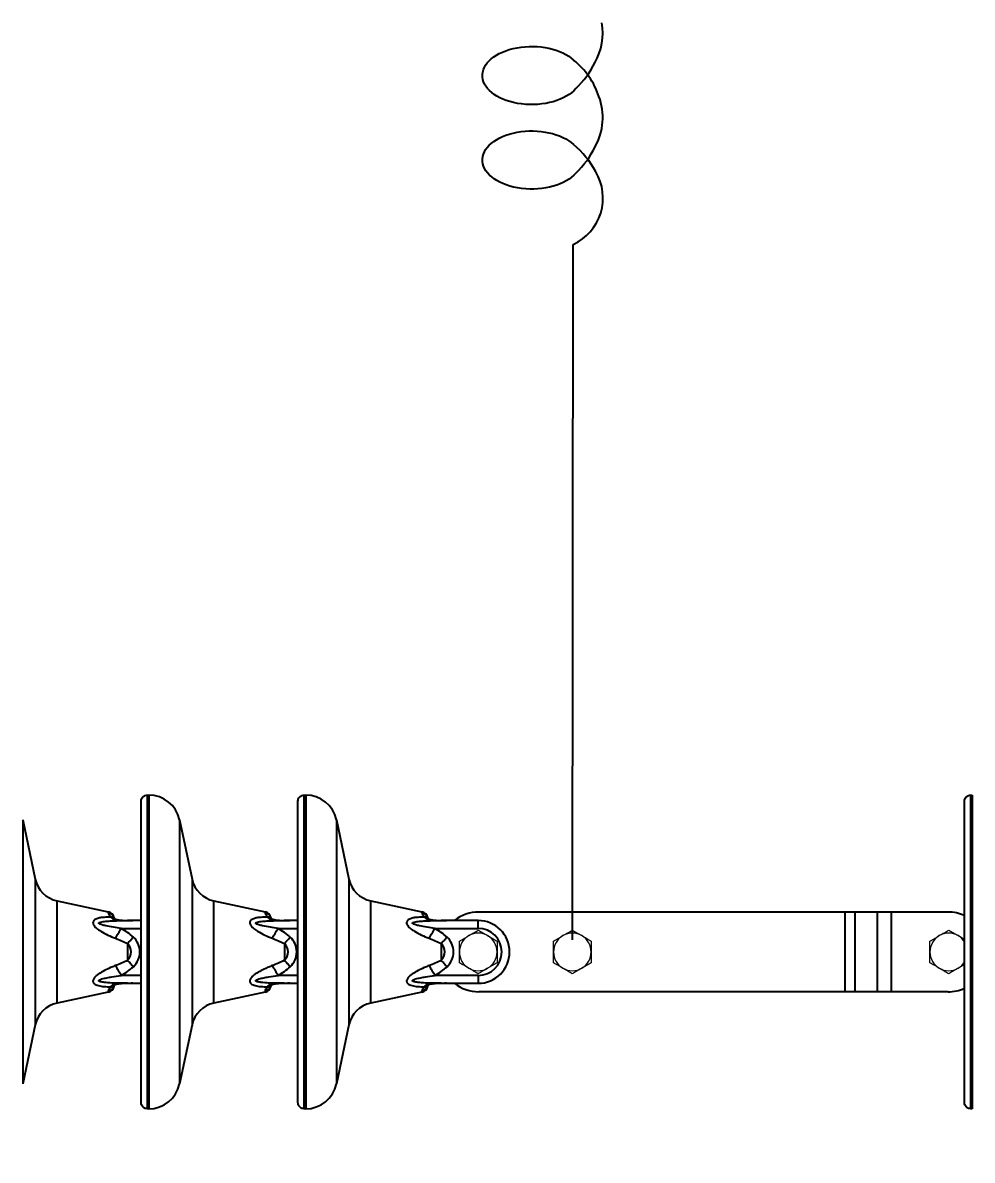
# Model space of a CAD drawing. Header units: millimetres. Extents: x -37020 to 35906, y -101 to 52234.
# Drawn here: x -52.339 to -51.734, y 398.869 to 399.594 of the extents above; entities that cross this region are included whole.
import ezdxf

# ---------------------------------------------------------------- set-up
doc = ezdxf.new("R2010")
doc.units = ezdxf.units.MM
doc.header["$PDMODE"] = 35
doc.header["$PDSIZE"] = 1
for name, color, linetype in [('GE-Cotas', 1, 'Continuous'), ('M0_EQUIPOS', 2, 'Continuous'), ('M2_PLBULONES', 2, 'Continuous')]:
    doc.layers.add(name, color=color, linetype=linetype)
doc.styles.add('Romans', font='romans.shx', dxfattribs={"width": 0.8})
doc.dimstyles.new('COTAS GENERAL', dxfattribs={"dimscale": 0.1, "dimtxt": 2.5, "dimasz": 2.5, "dimexe": 1, "dimexo": 1, "dimgap": 1.25, "dimtad": 1, "dimzin": 1, "dimdsep": 46, "dimtxsty": 'Romans', "dimcen": 1, "dimclrd": 2, "dimclre": 1, "dimclrt": 3, "dimaunit": 1, "dimadec": 3, "dimazin": 0, "dimtfac": 1, "dimtix": 1, "dimtmove": 0, "dimatfit": 0, "dimfxl": 1, "dimtolj": 1, "dimarcsym": 0})

# ---------------------------------------------------------------- blocks, each defined once
blk = doc.blocks.new('*D313')
at = {"layer": 'Defpoints', "color": 0, "transparency": 16777216}
for p in [(-55.82024, 399.14442), (-56.93837, 398.99437), (-51.29363, 393.79437)]:
    blk.add_point(p, dxfattribs=at)
at = {"layer": 'GE-Cotas', "color": 1, "lineweight": -2, "transparency": 16777216}
for p, q in [((-56.22024, 398.99437), (-56.02024, 399.14442)), ((-56.02024, 399.14442), (-55.05268, 399.14442)), ((-56.88837, 398.99437), (-56.22024, 398.99437))]:
    blk.add_line(p, q, dxfattribs=at)
at = {"layer": 'GE-Cotas', "color": 3, "linetype": 'Continuous', "transparency": 16777216, "insert": (-55.40521, 399.26942), "char_height": 0.125, "attachment_point": 5, "style": 'Romans'}
blk.add_mtext('\\A1;{\\Fsimplex|c0;+ ~}5200', dxfattribs=at)
blk = doc.blocks.new('*D317')
at = {"layer": 'Defpoints', "color": 0, "transparency": 16777216}
for p in [(-55.75341, 400.21937), (-56.81508, 399.96187), (-51.29363, 394.16212)]:
    blk.add_point(p, dxfattribs=at)
at = {"layer": 'GE-Cotas', "color": 1, "lineweight": -2, "transparency": 16777216}
for p, q in [((-56.15341, 399.96187), (-55.95341, 400.21937)), ((-55.95341, 400.21937), (-54.98585, 400.21937)), ((-56.76508, 399.96187), (-56.15341, 399.96187))]:
    blk.add_line(p, q, dxfattribs=at)
at = {"layer": 'GE-Cotas', "color": 3, "linetype": 'Continuous', "transparency": 16777216, "insert": (-55.33838, 400.34437), "char_height": 0.125, "attachment_point": 5, "style": 'Romans'}
blk.add_mtext('\\A1;{\\Fsimplex|c0;+ ~}5800', dxfattribs=at)

msp = doc.modelspace()

# ---------------------------------------------------------------- linework, layer by layer
at = {"color": 4}
msp.add_line((-51.98897, 399.00987), (-51.98837, 399.45302), dxfattribs=at)
for centre, radius, start, end in [((-52.00701, 399.58763), 0.03743, 329.96671, 10.3247), ((-52.00701, 399.58763), 0.03743, 329.96671, 10.3247), ((-52.0189, 399.53197), 0.04933, 18.1635, 51.42459), ((-52.0189, 399.53197), 0.04933, 18.1635, 51.42459), ((-52.02618, 399.59402), 0.05737, 313.52151, 334.34962), ((-52.02618, 399.59402), 0.05737, 313.52151, 334.34962), ((-52.00728, 399.53394), 0.03772, 330.45885, 20.82676), ((-52.00728, 399.53394), 0.03772, 330.45885, 20.82676), ((-52.02482, 399.47259), 0.05737, 27.84365, 50.24799), ((-52.02618, 399.54017), 0.05737, 313.52151, 334.34962), ((-52.00204, 399.48261), 0.03259, 294.79176, 30.9782)]:
    msp.add_arc(centre, radius, start, end, dxfattribs=at)
at = {"color": 4, "extrusion": (0, 0, -1)}
for centre in [(-52.01485, 399.56071), (-52.01485, 399.56071), (-52.01485, 399.50686), (-52.01485, 399.50686)]:
    msp.add_ellipse(centre, major_axis=(-0.0315, 0), ratio=0.588298, start_param=3.605341, end_param=8.865977, dxfattribs=at)
at = {"layer": 'M0_EQUIPOS', "color": 1}
for p, q in [((-52.2599, 399.10212), (-52.25898, 399.10212)), ((-52.25898, 399.10212), (-52.25898, 398.90212)), ((-52.1599, 399.10212), (-52.15898, 399.10212)), ((-52.15898, 399.10212), (-52.15898, 398.90212)), ((-51.7349, 399.10212), (-51.73398, 399.10212)), ((-51.73398, 399.10212), (-51.73398, 398.90212)), ((-52.33941, 399.08627), (-52.3314, 399.04855)), ((-52.33941, 399.08627), (-52.33941, 398.91796)), ((-52.23941, 399.08627), (-52.2314, 399.04855)), ((-52.23941, 399.08627), (-52.23941, 398.91796)), ((-52.13941, 399.08627), (-52.1314, 399.04855)), ((-52.13941, 399.08627), (-52.13941, 398.91796)), ((-52.3314, 399.04855), (-52.3314, 398.95568)), ((-52.2314, 399.04855), (-52.2314, 398.95568)), ((-52.1314, 399.04855), (-52.1314, 398.95568)), ((-52.31754, 399.03468), (-52.28493, 399.02774)), ((-52.31754, 398.96955), (-52.31754, 399.03468)), ((-52.21754, 399.03468), (-52.18493, 399.02774)), ((-52.21754, 398.96955), (-52.21754, 399.03468)), ((-52.11754, 399.03468), (-52.08493, 399.02774)), ((-52.11754, 398.96955), (-52.11754, 399.03468)), ((-52.28493, 399.02774), (-52.28493, 399.02713)), ((-52.18493, 399.02774), (-52.18493, 399.02713)), ((-52.08493, 399.02774), (-52.08493, 399.02713)), ((-51.81515, 399.02752), (-52.04858, 399.02752)), ((-51.81515, 399.02752), (-51.81515, 398.97672)), ((-51.80881, 399.02752), (-51.81515, 399.02752)), ((-51.80881, 399.02752), (-51.80881, 398.97672)), ((-51.79467, 399.02752), (-51.80881, 399.02752)), ((-51.78565, 399.02752), (-51.79467, 399.02752)), ((-51.79467, 399.02752), (-51.79467, 398.97672)), ((-51.78565, 399.02752), (-51.78565, 398.97672)), ((-51.74938, 399.02752), (-51.78565, 399.02752)), ((-52.27658, 399.01712), (-52.26398, 399.01712)), ((-52.27573, 399.02233), (-52.27355, 399.02223)), ((-52.27573, 399.02233), (-52.27573, 399.02228)), ((-52.27573, 399.02228), (-52.27355, 399.02221)), ((-52.27572, 399.02234), (-52.27355, 399.02223)), ((-52.27355, 399.02222), (-52.27355, 399.02221)), ((-52.27355, 399.02221), (-52.26916, 399.02212)), ((-52.27354, 399.02223), (-52.27269, 399.02219)), ((-52.26398, 399.02212), (-52.27271, 399.02212)), ((-52.17658, 399.01712), (-52.16398, 399.01712)), ((-52.17573, 399.02233), (-52.17355, 399.02223)), ((-52.17573, 399.02233), (-52.17573, 399.02228)), ((-52.17573, 399.02228), (-52.17355, 399.02221)), ((-52.17572, 399.02234), (-52.17355, 399.02223)), ((-52.17355, 399.02222), (-52.17355, 399.02221)), ((-52.17355, 399.02221), (-52.16916, 399.02212)), ((-52.17354, 399.02223), (-52.17269, 399.02219)), ((-52.16398, 399.02212), (-52.17271, 399.02212)), ((-52.07658, 399.01712), (-52.04898, 399.01712)), ((-52.07573, 399.02233), (-52.07355, 399.02223)), ((-52.07573, 399.02233), (-52.07573, 399.02228)), ((-52.07573, 399.02228), (-52.07355, 399.02221)), ((-52.07572, 399.02234), (-52.07355, 399.02223)), ((-52.07355, 399.02223), (-52.07269, 399.02219)), ((-52.07355, 399.02222), (-52.07355, 399.02221)), ((-52.07355, 399.02221), (-52.06916, 399.02212)), ((-52.07328, 399.02222), (-52.06962, 399.02212)), ((-52.04898, 399.02212), (-52.07271, 399.02212)), ((-52.04898, 399.01712), (-52.04898, 399.02212)), ((-52.2726, 399.00745), (-52.2726, 398.99679)), ((-52.1726, 399.00745), (-52.1726, 398.99679)), ((-52.0726, 399.00745), (-52.0726, 398.99679)), ((-52.26398, 398.98712), (-52.27658, 398.98712)), ((-52.27355, 398.98203), (-52.27573, 398.98195)), ((-52.27573, 398.98195), (-52.27573, 398.98191)), ((-52.26916, 398.98212), (-52.27355, 398.98203)), ((-52.27355, 398.98203), (-52.27355, 398.98201)), ((-52.27271, 398.98212), (-52.26398, 398.98212)), ((-52.16398, 398.98712), (-52.17658, 398.98712)), ((-52.17355, 398.98203), (-52.17573, 398.98195)), ((-52.17573, 398.98195), (-52.17573, 398.98191)), ((-52.16916, 398.98212), (-52.17355, 398.98203)), ((-52.17355, 398.98203), (-52.17355, 398.98201)), ((-52.17271, 398.98212), (-52.16398, 398.98212)), ((-52.04898, 398.98712), (-52.07658, 398.98712)), ((-52.07355, 398.98203), (-52.07573, 398.98195)), ((-52.07573, 398.98195), (-52.07573, 398.98191)), ((-52.06916, 398.98212), (-52.07355, 398.98203)), ((-52.07355, 398.98203), (-52.07355, 398.98201)), ((-52.07271, 398.98212), (-52.04898, 398.98212)), ((-52.04898, 398.98712), (-52.04898, 398.98212)), ((-52.28493, 398.97649), (-52.31754, 398.96955)), ((-52.28493, 398.9771), (-52.28493, 398.97649)), ((-52.18493, 398.97649), (-52.21754, 398.96955)), ((-52.18493, 398.9771), (-52.18493, 398.97649)), ((-52.08493, 398.97649), (-52.11754, 398.96955)), ((-52.08493, 398.9771), (-52.08493, 398.97649)), ((-51.81515, 398.97672), (-52.04858, 398.97672)), ((-51.80881, 398.97672), (-51.81515, 398.97672)), ((-51.79467, 398.97672), (-51.80881, 398.97672)), ((-51.78565, 398.97672), (-51.79467, 398.97672)), ((-51.74938, 398.97672), (-51.78565, 398.97672)), ((-52.3314, 398.95568), (-52.33941, 398.91796)), ((-52.2314, 398.95568), (-52.23941, 398.91796)), ((-52.1314, 398.95568), (-52.13941, 398.91796)), ((-52.25898, 398.90212), (-52.2599, 398.90212)), ((-52.15898, 398.90212), (-52.1599, 398.90212)), ((-51.73398, 398.90212), (-51.7349, 398.90212))]:
    msp.add_line(p, q, dxfattribs=at)
at = {"layer": 'M0_EQUIPOS', "color": 1, "flags": 128}
for points in [[(-52.28033, 399.01087), (-52.27989, 399.01161), (-52.27943, 399.01237), (-52.27897, 399.01314), (-52.2785, 399.01392), (-52.27803, 399.01471), (-52.27755, 399.01551), (-52.27707, 399.01631), (-52.27658, 399.01712)], [(-52.18033, 399.01087), (-52.17989, 399.01161), (-52.17943, 399.01237), (-52.17897, 399.01314), (-52.1785, 399.01392), (-52.17803, 399.01471), (-52.17755, 399.01551), (-52.17707, 399.01631), (-52.17658, 399.01712)], [(-52.08033, 399.01087), (-52.07989, 399.01161), (-52.07943, 399.01237), (-52.07897, 399.01314), (-52.0785, 399.01392), (-52.07802, 399.01471), (-52.07755, 399.01551), (-52.07707, 399.01631), (-52.07658, 399.01712)], [(-52.2726, 399.00745), (-52.27214, 399.00794), (-52.27168, 399.00845), (-52.27121, 399.00895), (-52.27074, 399.00946), (-52.27027, 399.00998), (-52.2698, 399.01049), (-52.26932, 399.01101), (-52.26885, 399.01153)], [(-52.1726, 399.00745), (-52.17214, 399.00794), (-52.17168, 399.00845), (-52.17121, 399.00895), (-52.17074, 399.00946), (-52.17027, 399.00998), (-52.1698, 399.01049), (-52.16932, 399.01101), (-52.16885, 399.01153)], [(-52.0726, 399.00745), (-52.07214, 399.00794), (-52.07168, 399.00845), (-52.07121, 399.00895), (-52.07074, 399.00946), (-52.07027, 399.00998), (-52.0698, 399.01049), (-52.06932, 399.01101), (-52.06885, 399.01153)], [(-52.2726, 398.99679), (-52.27214, 398.99629), (-52.27168, 398.99579), (-52.27121, 398.99528), (-52.27074, 398.99477), (-52.27027, 398.99426), (-52.2698, 398.99374), (-52.26932, 398.99322), (-52.26885, 398.99271)], [(-52.1726, 398.99679), (-52.17214, 398.99629), (-52.17168, 398.99579), (-52.17121, 398.99528), (-52.17074, 398.99477), (-52.17027, 398.99426), (-52.1698, 398.99374), (-52.16932, 398.99322), (-52.16885, 398.99271)], [(-52.0726, 398.99679), (-52.07214, 398.99629), (-52.07168, 398.99579), (-52.07121, 398.99528), (-52.07074, 398.99477), (-52.07027, 398.99426), (-52.0698, 398.99374), (-52.06932, 398.99322), (-52.06885, 398.99271)], [(-52.28033, 398.99337), (-52.27989, 398.99262), (-52.27943, 398.99187), (-52.27897, 398.99109), (-52.2785, 398.99031), (-52.27803, 398.98952), (-52.27755, 398.98872), (-52.27707, 398.98792), (-52.27658, 398.98712)], [(-52.18033, 398.99337), (-52.17989, 398.99262), (-52.17943, 398.99187), (-52.17897, 398.99109), (-52.1785, 398.99031), (-52.17803, 398.98952), (-52.17755, 398.98872), (-52.17707, 398.98792), (-52.17658, 398.98712)], [(-52.08033, 398.99337), (-52.07989, 398.99262), (-52.07943, 398.99187), (-52.07897, 398.99109), (-52.0785, 398.99031), (-52.07802, 398.98952), (-52.07755, 398.98872), (-52.07707, 398.98792), (-52.07658, 398.98712)]]:
    msp.add_lwpolyline(points, dxfattribs=at)
at = {"layer": 'M0_EQUIPOS', "color": 1}
for centre, radius, start, end in [((-52.25898, 399.08212), 0.02, 11.98678, 90), ((-52.15898, 399.08212), 0.02, 11.98678, 90), ((-52.3138, 399.05229), 0.018, 191.98678, 257.98441), ((-52.2138, 399.05229), 0.018, 191.98678, 257.98441), ((-52.1138, 399.05229), 0.018, 191.98678, 257.98441), ((-52.28598, 399.02285), 0.005, 11.5672, 77.98441), ((-52.28592, 399.02226), 0.00497, 22.85986, 78.54146), ((-52.28302, 399.02115), 0.00318, 43.51267, 96.99366), ((-52.18598, 399.02285), 0.005, 11.5672, 77.98441), ((-52.18592, 399.02226), 0.00497, 22.85502, 78.5463), ((-52.18302, 399.02115), 0.00318, 43.51146, 96.98842), ((-52.08598, 399.02285), 0.005, 11.5672, 77.98441), ((-52.08592, 399.02226), 0.00497, 22.85251, 78.54135), ((-52.08302, 399.02115), 0.00318, 43.5041, 96.99579), ((-52.04858, 399.00212), 0.0254, 90, 128.05666), ((-51.74938, 399.00212), 0.0254, 65.72914, 90), ((-52.27272, 399.02606), 0.00395, 257.89461, 270.13496), ((-52.17272, 399.02606), 0.00394, 257.88564, 270.13716), ((-52.07272, 399.02606), 0.00394, 257.88564, 270.13716), ((-52.04898, 399.00212), 0.02, 270, 90), ((-52.04898, 399.00212), 0.015, 270, 90), ((-52.27749, 399.00212), 0.01278, 312.56249, 47.43751), ((-52.17749, 399.00212), 0.01278, 312.56249, 47.43751), ((-52.07749, 399.00212), 0.01278, 312.56249, 47.43751), ((-52.27749, 399.00212), 0.00724, 312.56249, 47.43751), ((-52.17749, 399.00212), 0.00724, 312.56249, 47.43751), ((-52.07749, 399.00212), 0.00724, 312.56249, 47.43751), ((-52.28598, 398.98138), 0.005, 282.01559, 347.66186), ((-52.28592, 398.98197), 0.00497, 281.43523, 337.73844), ((-52.28302, 398.98308), 0.00318, 262.94325, 316.46841), ((-52.2727, 398.97802), 0.0041, 90.09155, 101.87887), ((-52.18598, 398.98138), 0.005, 282.01559, 347.66186), ((-52.18592, 398.98197), 0.00497, 281.44375, 337.72249), ((-52.18302, 398.98308), 0.00318, 262.94846, 316.46964), ((-52.1727, 398.97803), 0.00409, 90.08939, 101.88781), ((-52.08598, 398.98138), 0.005, 282.01559, 347.66186), ((-52.08592, 398.98197), 0.00497, 281.44869, 337.72498), ((-52.08302, 398.98308), 0.00318, 262.94111, 316.47699), ((-52.0727, 398.97803), 0.00409, 90.08939, 101.88781), ((-52.04858, 399.00212), 0.0254, 231.94334, 270), ((-51.74938, 399.00212), 0.0254, 270, 294.34984), ((-52.3138, 398.95195), 0.018, 102.01559, 168.01322), ((-52.2138, 398.95195), 0.018, 102.01559, 168.01322), ((-52.1138, 398.95195), 0.018, 102.01559, 168.01322), ((-52.25898, 398.92212), 0.02, 270, 348.01322), ((-52.15898, 398.92212), 0.02, 270, 348.01322)]:
    msp.add_arc(centre, radius, start, end, dxfattribs=at)
for points, knots in [([(-52.26397, 398.90609), (-52.26397, 398.90615), (-52.26397, 398.90627), (-52.26398, 398.90702), (-52.26398, 398.90804), (-52.26398, 398.90923), (-52.26398, 398.91053), (-52.26398, 398.91193), (-52.26398, 398.91346), (-52.26398, 398.91511), (-52.26398, 398.918), (-52.26398, 398.9226), (-52.26398, 398.92955), (-52.26398, 398.93752), (-52.26398, 398.94641), (-52.26398, 398.95608), (-52.26398, 398.96639), (-52.26398, 398.97721), (-52.26398, 398.98838), (-52.26398, 398.99974), (-52.26398, 399.01113), (-52.26398, 399.0224), (-52.26398, 399.03338), (-52.26398, 399.04392), (-52.26398, 399.05388), (-52.26398, 399.06234), (-52.26398, 399.0694), (-52.26398, 399.07523), (-52.26398, 399.08038), (-52.26398, 399.08409), (-52.26398, 399.08664), (-52.26398, 399.08842), (-52.26398, 399.0903), (-52.26398, 399.09217), (-52.26398, 399.09396), (-52.26398, 399.09556), (-52.26397, 399.09692), (-52.26397, 399.09792), (-52.26397, 399.09807), (-52.26397, 399.09814)], [0, 0, 0, 0, 0.024016, 0.045698, 0.06504, 0.082041, 0.096699, 0.11173, 0.125156, 0.138769, 0.152574, 0.190147, 0.227898, 0.26563, 0.303377, 0.341131, 0.378865, 0.416606, 0.454362, 0.492102, 0.529836, 0.567591, 0.60534, 0.64307, 0.680819, 0.718572, 0.746883, 0.77519, 0.803453, 0.830291, 0.842957, 0.855124, 0.86929, 0.88744, 0.904839, 0.924797, 0.947314, 0.972383, 1, 1, 1, 1]), ([(-52.26397, 399.09814), (-52.26391, 399.09862), (-52.26379, 399.09962), (-52.26304, 399.10073), (-52.26221, 399.10144), (-52.26125, 399.10197), (-52.26044, 399.10206), (-52.2599, 399.10212)], [0, 0, 0, 0, 0.225819, 0.480962, 0.61455, 0.747712, 1, 1, 1, 1]), ([(-52.2599, 399.00212), (-52.2599, 399.00539), (-52.2599, 399.01194), (-52.2599, 399.02166), (-52.2599, 399.03119), (-52.2599, 399.04045), (-52.2599, 399.04933), (-52.2599, 399.05776), (-52.2599, 399.06566), (-52.2599, 399.07294), (-52.2599, 399.07954), (-52.2599, 399.0854), (-52.2599, 399.09045), (-52.2599, 399.09465), (-52.2599, 399.09797), (-52.2599, 399.10034), (-52.2599, 399.10184), (-52.2599, 399.10203), (-52.2599, 399.10212)], [0, 0, 0, 0, 0.062501, 0.125002, 0.187502, 0.249998, 0.312502, 0.375001, 0.4375, 0.500002, 0.5625, 0.625, 0.687499, 0.75, 0.812501, 0.875, 0.9375, 1, 1, 1, 1]), ([(-52.16397, 398.90609), (-52.16397, 398.90615), (-52.16398, 398.90627), (-52.16397, 398.90702), (-52.16398, 398.90804), (-52.16398, 398.90923), (-52.16398, 398.91053), (-52.16398, 398.91193), (-52.16398, 398.91346), (-52.16398, 398.91511), (-52.16398, 398.918), (-52.16398, 398.9226), (-52.16398, 398.92955), (-52.16398, 398.93752), (-52.16398, 398.94641), (-52.16398, 398.95608), (-52.16398, 398.96639), (-52.16398, 398.97721), (-52.16398, 398.98838), (-52.16398, 398.99974), (-52.16398, 399.01113), (-52.16398, 399.0224), (-52.16398, 399.03338), (-52.16398, 399.04392), (-52.16398, 399.05388), (-52.16398, 399.06234), (-52.16398, 399.0694), (-52.16398, 399.07523), (-52.16398, 399.08038), (-52.16398, 399.08409), (-52.16398, 399.08664), (-52.16398, 399.08842), (-52.16398, 399.0903), (-52.16398, 399.09217), (-52.16398, 399.09396), (-52.16398, 399.09556), (-52.16397, 399.09692), (-52.16398, 399.09792), (-52.16397, 399.09807), (-52.16397, 399.09814)], [0, 0, 0, 0, 0.024016, 0.045698, 0.06504, 0.082041, 0.096699, 0.11173, 0.125156, 0.138769, 0.152574, 0.190147, 0.227898, 0.26563, 0.303377, 0.341131, 0.378865, 0.416606, 0.454362, 0.492102, 0.529836, 0.567591, 0.60534, 0.64307, 0.680819, 0.718572, 0.746883, 0.77519, 0.803453, 0.830291, 0.842957, 0.855124, 0.86929, 0.88744, 0.904839, 0.924797, 0.947314, 0.972383, 1, 1, 1, 1]), ([(-52.16397, 399.09814), (-52.16391, 399.09862), (-52.16379, 399.09962), (-52.16304, 399.10073), (-52.16221, 399.10144), (-52.16125, 399.10197), (-52.16044, 399.10206), (-52.1599, 399.10212)], [0, 0, 0, 0, 0.225819, 0.480962, 0.61455, 0.747712, 1, 1, 1, 1]), ([(-52.1599, 399.00212), (-52.1599, 399.00539), (-52.1599, 399.01194), (-52.1599, 399.02166), (-52.1599, 399.03119), (-52.1599, 399.04045), (-52.1599, 399.04933), (-52.1599, 399.05776), (-52.1599, 399.06566), (-52.1599, 399.07294), (-52.1599, 399.07954), (-52.1599, 399.0854), (-52.1599, 399.09045), (-52.1599, 399.09465), (-52.1599, 399.09797), (-52.1599, 399.10034), (-52.1599, 399.10184), (-52.1599, 399.10203), (-52.1599, 399.10212)], [0, 0, 0, 0, 0.062501, 0.125002, 0.187502, 0.249998, 0.312502, 0.375001, 0.4375, 0.500002, 0.5625, 0.625, 0.687499, 0.75, 0.812501, 0.875, 0.9375, 1, 1, 1, 1]), ([(-51.73897, 398.90609), (-51.73897, 398.90615), (-51.73897, 398.90627), (-51.73897, 398.90702), (-51.73898, 398.90804), (-51.73898, 398.90923), (-51.73898, 398.91053), (-51.73898, 398.91193), (-51.73898, 398.91346), (-51.73898, 398.91511), (-51.73898, 398.918), (-51.73898, 398.9226), (-51.73898, 398.92955), (-51.73898, 398.93752), (-51.73898, 398.94641), (-51.73898, 398.95608), (-51.73898, 398.96639), (-51.73898, 398.97721), (-51.73898, 398.98838), (-51.73898, 398.99974), (-51.73898, 399.01113), (-51.73898, 399.0224), (-51.73898, 399.03338), (-51.73898, 399.04392), (-51.73898, 399.05388), (-51.73898, 399.06234), (-51.73898, 399.0694), (-51.73898, 399.07523), (-51.73898, 399.08038), (-51.73898, 399.08409), (-51.73898, 399.08664), (-51.73898, 399.08842), (-51.73898, 399.0903), (-51.73898, 399.09217), (-51.73898, 399.09396), (-51.73898, 399.09556), (-51.73897, 399.09692), (-51.73897, 399.09792), (-51.73897, 399.09807), (-51.73897, 399.09814)], [0, 0, 0, 0, 0.024016, 0.045698, 0.06504, 0.082041, 0.096699, 0.11173, 0.125156, 0.138769, 0.152574, 0.190147, 0.227898, 0.26563, 0.303377, 0.341131, 0.378865, 0.416606, 0.454362, 0.492102, 0.529836, 0.567591, 0.60534, 0.64307, 0.680819, 0.718572, 0.746883, 0.77519, 0.803453, 0.830291, 0.842957, 0.855124, 0.86929, 0.88744, 0.904839, 0.924797, 0.947314, 0.972383, 1, 1, 1, 1]), ([(-51.73897, 399.09814), (-51.73891, 399.09862), (-51.73879, 399.09962), (-51.73804, 399.10073), (-51.73721, 399.10144), (-51.73625, 399.10197), (-51.73544, 399.10206), (-51.7349, 399.10212)], [0, 0, 0, 0, 0.225806, 0.480942, 0.614527, 0.747718, 1, 1, 1, 1]), ([(-51.7349, 399.00212), (-51.7349, 399.00539), (-51.7349, 399.01194), (-51.7349, 399.02166), (-51.7349, 399.03119), (-51.7349, 399.04045), (-51.7349, 399.04933), (-51.7349, 399.05776), (-51.7349, 399.06566), (-51.7349, 399.07294), (-51.7349, 399.07954), (-51.7349, 399.0854), (-51.7349, 399.09045), (-51.7349, 399.09465), (-51.7349, 399.09797), (-51.7349, 399.10034), (-51.7349, 399.10184), (-51.7349, 399.10203), (-51.7349, 399.10212)], [0, 0, 0, 0, 0.062501, 0.125002, 0.187502, 0.249998, 0.312502, 0.375001, 0.4375, 0.500002, 0.5625, 0.625, 0.687499, 0.75, 0.812501, 0.875, 0.9375, 1, 1, 1, 1]), ([(-52.28341, 399.02431), (-52.28479, 399.02429), (-52.28702, 399.02426), (-52.28995, 399.02391), (-52.29187, 399.02344), (-52.29325, 399.02282), (-52.29413, 399.02217), (-52.29456, 399.02146), (-52.29468, 399.0207), (-52.29457, 399.02003), (-52.29403, 399.0189), (-52.29322, 399.01799), (-52.29168, 399.01662), (-52.28918, 399.0149), (-52.28512, 399.01277), (-52.28193, 399.0115), (-52.28033, 399.01087)], [0, 0, 0, 0, 0.134133, 0.217003, 0.299606, 0.343771, 0.387728, 0.429919, 0.446772, 0.483543, 0.505145, 0.577859, 0.594538, 0.694985, 0.847275, 1, 1, 1, 1]), ([(-52.28493, 399.02713), (-52.28484, 399.02676), (-52.28468, 399.02608), (-52.2838, 399.02486), (-52.28341, 399.02431)], [0, 0, 0, 0, 0.547145, 1, 1, 1, 1]), ([(-52.28341, 399.02431), (-52.28305, 399.02397), (-52.28233, 399.0233), (-52.28044, 399.02267), (-52.27816, 399.02238), (-52.27652, 399.02231), (-52.27573, 399.02228)], [0, 0, 0, 0, 0.230049, 0.460726, 0.73656, 1, 1, 1, 1]), ([(-52.28139, 399.02417), (-52.28139, 399.02417), (-52.28141, 399.0242), (-52.2813, 399.02403), (-52.28107, 399.02375), (-52.28082, 399.02347), (-52.28071, 399.02334)], [0, 0, 0, 0, 0.07203, 0.366056, 0.713225, 1, 1, 1, 1]), ([(-52.18341, 399.02431), (-52.18479, 399.02429), (-52.18702, 399.02426), (-52.18995, 399.02391), (-52.19187, 399.02344), (-52.19325, 399.02282), (-52.19413, 399.02217), (-52.19456, 399.02146), (-52.19469, 399.0207), (-52.19457, 399.02003), (-52.19403, 399.0189), (-52.19322, 399.01799), (-52.19168, 399.01662), (-52.18918, 399.0149), (-52.18512, 399.01277), (-52.18193, 399.0115), (-52.18033, 399.01087)], [0, 0, 0, 0, 0.134143, 0.216999, 0.299612, 0.343776, 0.387732, 0.429922, 0.446774, 0.483547, 0.505143, 0.577856, 0.594535, 0.694979, 0.847278, 1, 1, 1, 1]), ([(-52.18493, 399.02713), (-52.18484, 399.02676), (-52.18468, 399.02608), (-52.1838, 399.02486), (-52.18341, 399.02431)], [0, 0, 0, 0, 0.547149, 1, 1, 1, 1]), ([(-52.18341, 399.02431), (-52.18305, 399.02397), (-52.18233, 399.0233), (-52.18044, 399.02267), (-52.17816, 399.02238), (-52.17652, 399.02231), (-52.17573, 399.02228)], [0, 0, 0, 0, 0.230026, 0.46071, 0.736552, 1, 1, 1, 1]), ([(-52.18139, 399.02417), (-52.18139, 399.02417), (-52.18141, 399.0242), (-52.1813, 399.02403), (-52.18107, 399.02375), (-52.18082, 399.02347), (-52.18071, 399.02334)], [0, 0, 0, 0, 0.072026, 0.366034, 0.713183, 1, 1, 1, 1]), ([(-52.08341, 399.02431), (-52.08479, 399.02429), (-52.08702, 399.02426), (-52.08995, 399.02391), (-52.09187, 399.02344), (-52.09325, 399.02282), (-52.09413, 399.02217), (-52.09456, 399.02146), (-52.09469, 399.0207), (-52.09457, 399.02003), (-52.09403, 399.0189), (-52.09322, 399.01799), (-52.09168, 399.01662), (-52.08918, 399.0149), (-52.08512, 399.01277), (-52.08193, 399.0115), (-52.08033, 399.01087)], [0, 0, 0, 0, 0.134131, 0.216999, 0.299612, 0.343776, 0.387732, 0.429923, 0.446775, 0.483548, 0.505144, 0.577857, 0.594546, 0.69499, 0.847278, 1, 1, 1, 1]), ([(-52.08493, 399.02713), (-52.08484, 399.02676), (-52.08468, 399.02608), (-52.0838, 399.02486), (-52.08341, 399.02431)], [0, 0, 0, 0, 0.547145, 1, 1, 1, 1]), ([(-52.08341, 399.02431), (-52.08305, 399.02397), (-52.08233, 399.0233), (-52.08044, 399.02267), (-52.07816, 399.02238), (-52.07652, 399.02231), (-52.07573, 399.02228)], [0, 0, 0, 0, 0.230014, 0.460686, 0.736514, 1, 1, 1, 1]), ([(-52.08139, 399.02417), (-52.08139, 399.02417), (-52.08141, 399.0242), (-52.0813, 399.02403), (-52.08107, 399.02375), (-52.08082, 399.02347), (-52.08071, 399.02334)], [0, 0, 0, 0, 0.072026, 0.366034, 0.713183, 1, 1, 1, 1]), ([(-52.27658, 399.01712), (-52.27824, 399.01734), (-52.28154, 399.0178), (-52.28565, 399.01852), (-52.28849, 399.0192), (-52.28985, 399.01966), (-52.29048, 399.01997), (-52.29076, 399.02019), (-52.29088, 399.02035), (-52.29091, 399.0205), (-52.29087, 399.02063), (-52.29072, 399.0208), (-52.29014, 399.02111), (-52.28838, 399.0215), (-52.2855, 399.02179), (-52.28005, 399.02208), (-52.27577, 399.0221), (-52.27271, 399.02212)], [0, 0, 0, 0, 0.146867, 0.294044, 0.367543, 0.404333, 0.422761, 0.430635, 0.43858, 0.443363, 0.448136, 0.454927, 0.467691, 0.512504, 0.620085, 0.728859, 1, 1, 1, 1]), ([(-52.28071, 399.02335), (-52.28069, 399.02332), (-52.28064, 399.02327), (-52.28038, 399.0231), (-52.27991, 399.0229), (-52.27916, 399.02269), (-52.27814, 399.02252), (-52.27696, 399.0224), (-52.27613, 399.02235), (-52.27572, 399.02233)], [0, 0, 0, 0, 0.157037, 0.29241, 0.409975, 0.539982, 0.685554, 0.845059, 1, 1, 1, 1]), ([(-52.26885, 399.01153), (-52.27006, 399.01255), (-52.2725, 399.0146), (-52.27522, 399.01628), (-52.27658, 399.01712)], [0, 0, 0, 0, 0.497098, 1, 1, 1, 1]), ([(-52.17658, 399.01712), (-52.17824, 399.01734), (-52.18154, 399.0178), (-52.18565, 399.01852), (-52.18849, 399.0192), (-52.18985, 399.01966), (-52.19048, 399.01997), (-52.19076, 399.02019), (-52.19088, 399.02035), (-52.19091, 399.0205), (-52.19087, 399.02063), (-52.19072, 399.0208), (-52.19014, 399.02111), (-52.18838, 399.0215), (-52.1855, 399.02179), (-52.18005, 399.02208), (-52.17577, 399.0221), (-52.17271, 399.02212)], [0, 0, 0, 0, 0.146869, 0.294047, 0.367547, 0.404338, 0.422754, 0.430628, 0.438573, 0.443358, 0.448131, 0.454922, 0.467687, 0.512513, 0.620081, 0.728856, 1, 1, 1, 1]), ([(-52.18071, 399.02335), (-52.18069, 399.02332), (-52.18064, 399.02327), (-52.18038, 399.0231), (-52.17991, 399.0229), (-52.17916, 399.02269), (-52.17814, 399.02252), (-52.17696, 399.0224), (-52.17613, 399.02235), (-52.17572, 399.02233)], [0, 0, 0, 0, 0.157038, 0.292413, 0.409979, 0.54003, 0.685551, 0.845058, 1, 1, 1, 1]), ([(-52.16885, 399.01153), (-52.17006, 399.01255), (-52.1725, 399.0146), (-52.17522, 399.01628), (-52.17658, 399.01712)], [0, 0, 0, 0, 0.497098, 1, 1, 1, 1]), ([(-52.07658, 399.01712), (-52.07824, 399.01734), (-52.08154, 399.0178), (-52.08565, 399.01852), (-52.08849, 399.0192), (-52.08985, 399.01966), (-52.09048, 399.01997), (-52.09076, 399.02019), (-52.09088, 399.02035), (-52.09091, 399.0205), (-52.09087, 399.02063), (-52.09072, 399.0208), (-52.09014, 399.02111), (-52.08838, 399.0215), (-52.0855, 399.02179), (-52.08005, 399.02208), (-52.07577, 399.0221), (-52.07271, 399.02212)], [0, 0, 0, 0, 0.146855, 0.294048, 0.367534, 0.404325, 0.422753, 0.430626, 0.438572, 0.443357, 0.44813, 0.454921, 0.467686, 0.512512, 0.62008, 0.728855, 1, 1, 1, 1]), ([(-52.08071, 399.02335), (-52.08069, 399.02332), (-52.08064, 399.02327), (-52.08038, 399.0231), (-52.07991, 399.0229), (-52.07916, 399.02269), (-52.07814, 399.02252), (-52.07696, 399.0224), (-52.07613, 399.02235), (-52.07572, 399.02233)], [0, 0, 0, 0, 0.157039, 0.292415, 0.409982, 0.540033, 0.685607, 0.845057, 1, 1, 1, 1]), ([(-52.06885, 399.01153), (-52.07006, 399.01255), (-52.0725, 399.0146), (-52.07522, 399.01628), (-52.07658, 399.01712)], [0, 0, 0, 0, 0.497098, 1, 1, 1, 1]), ([(-52.28033, 399.01087), (-52.27902, 399.01036), (-52.27639, 399.00934), (-52.27386, 399.00808), (-52.2726, 399.00745)], [0, 0, 0, 0, 0.499236, 1, 1, 1, 1]), ([(-52.18033, 399.01087), (-52.17902, 399.01036), (-52.17639, 399.00934), (-52.17386, 399.00808), (-52.1726, 399.00745)], [0, 0, 0, 0, 0.499185, 1, 1, 1, 1]), ([(-52.08033, 399.01087), (-52.07902, 399.01036), (-52.07639, 399.00934), (-52.07386, 399.00808), (-52.0726, 399.00745)], [0, 0, 0, 0, 0.499185, 1, 1, 1, 1]), ([(-52.2599, 398.90212), (-52.2599, 398.90221), (-52.2599, 398.9024), (-52.2599, 398.90389), (-52.2599, 398.90627), (-52.2599, 398.90958), (-52.2599, 398.91378), (-52.2599, 398.91884), (-52.2599, 398.92469), (-52.2599, 398.93129), (-52.2599, 398.93858), (-52.2599, 398.94647), (-52.2599, 398.9549), (-52.2599, 398.96379), (-52.2599, 398.97304), (-52.2599, 398.98258), (-52.2599, 398.9923), (-52.2599, 398.99885), (-52.2599, 399.00212)], [0, 0, 0, 0, 0.0625, 0.125, 0.187501, 0.25, 0.312501, 0.375, 0.4375, 0.500002, 0.5625, 0.624999, 0.687503, 0.750001, 0.812503, 0.874998, 0.937499, 1, 1, 1, 1]), ([(-52.1599, 398.90212), (-52.1599, 398.90221), (-52.1599, 398.9024), (-52.1599, 398.90389), (-52.1599, 398.90627), (-52.1599, 398.90958), (-52.1599, 398.91378), (-52.1599, 398.91884), (-52.1599, 398.92469), (-52.1599, 398.93129), (-52.1599, 398.93858), (-52.1599, 398.94647), (-52.1599, 398.9549), (-52.1599, 398.96379), (-52.1599, 398.97304), (-52.1599, 398.98258), (-52.1599, 398.9923), (-52.1599, 398.99885), (-52.1599, 399.00212)], [0, 0, 0, 0, 0.0625, 0.125, 0.187501, 0.25, 0.312501, 0.375, 0.4375, 0.500002, 0.5625, 0.624999, 0.687503, 0.750001, 0.812503, 0.874998, 0.937499, 1, 1, 1, 1]), ([(-51.7349, 398.90212), (-51.7349, 398.90221), (-51.7349, 398.9024), (-51.7349, 398.90389), (-51.7349, 398.90627), (-51.7349, 398.90958), (-51.7349, 398.91378), (-51.7349, 398.91884), (-51.7349, 398.92469), (-51.7349, 398.93129), (-51.7349, 398.93858), (-51.7349, 398.94647), (-51.7349, 398.9549), (-51.7349, 398.96379), (-51.7349, 398.97304), (-51.7349, 398.98258), (-51.7349, 398.9923), (-51.7349, 398.99885), (-51.7349, 399.00212)], [0, 0, 0, 0, 0.0625, 0.125, 0.187501, 0.25, 0.312501, 0.375, 0.4375, 0.500002, 0.5625, 0.624999, 0.687503, 0.750001, 0.812503, 0.874998, 0.937499, 1, 1, 1, 1]), ([(-52.2726, 398.99679), (-52.27385, 398.99616), (-52.27638, 398.9949), (-52.27901, 398.99388), (-52.28033, 398.99337)], [0, 0, 0, 0, 0.498718, 1, 1, 1, 1]), ([(-52.1726, 398.99679), (-52.17385, 398.99616), (-52.17638, 398.9949), (-52.17901, 398.99388), (-52.18033, 398.99337)], [0, 0, 0, 0, 0.498769, 1, 1, 1, 1]), ([(-52.0726, 398.99679), (-52.07385, 398.99616), (-52.07638, 398.9949), (-52.07901, 398.99388), (-52.08033, 398.99337)], [0, 0, 0, 0, 0.498769, 1, 1, 1, 1]), ([(-52.28033, 398.99337), (-52.28106, 398.99308), (-52.28311, 398.99228), (-52.28644, 398.9908), (-52.28954, 398.98908), (-52.29182, 398.9875), (-52.29333, 398.98618), (-52.29436, 398.98483), (-52.29468, 398.98375), (-52.29462, 398.98289), (-52.29428, 398.98229), (-52.29359, 398.98163), (-52.29262, 398.98108), (-52.2906, 398.98044), (-52.28753, 398.97998), (-52.28485, 398.97995), (-52.28341, 398.97993)], [0, 0, 0, 0, 0.069444, 0.19623, 0.32271, 0.383481, 0.443986, 0.506113, 0.543534, 0.566286, 0.610448, 0.628794, 0.683451, 0.738432, 0.859932, 1, 1, 1, 1]), ([(-52.27658, 398.98712), (-52.27523, 398.98795), (-52.27251, 398.98962), (-52.27007, 398.99168), (-52.26885, 398.99271)], [0, 0, 0, 0, 0.497897, 1, 1, 1, 1]), ([(-52.18033, 398.99337), (-52.18106, 398.99308), (-52.18311, 398.99228), (-52.18644, 398.9908), (-52.18954, 398.98908), (-52.19182, 398.9875), (-52.19333, 398.98618), (-52.19436, 398.98483), (-52.19468, 398.98375), (-52.19461, 398.98289), (-52.19428, 398.98229), (-52.19359, 398.98163), (-52.19262, 398.98108), (-52.1906, 398.98044), (-52.18753, 398.97998), (-52.18485, 398.97995), (-52.18341, 398.97993)], [0, 0, 0, 0, 0.069455, 0.196239, 0.322716, 0.383486, 0.44399, 0.506115, 0.543535, 0.566287, 0.610444, 0.62879, 0.683445, 0.738425, 0.859922, 1, 1, 1, 1]), ([(-52.17658, 398.98712), (-52.17523, 398.98795), (-52.17251, 398.98962), (-52.17007, 398.99168), (-52.16885, 398.99271)], [0, 0, 0, 0, 0.497897, 1, 1, 1, 1]), ([(-52.08033, 398.99337), (-52.08106, 398.99308), (-52.08311, 398.99228), (-52.08644, 398.9908), (-52.08954, 398.98908), (-52.09182, 398.9875), (-52.09333, 398.98618), (-52.09436, 398.98483), (-52.09468, 398.98375), (-52.09461, 398.98289), (-52.09428, 398.98229), (-52.09359, 398.98163), (-52.09262, 398.98108), (-52.0906, 398.98044), (-52.08753, 398.97998), (-52.08485, 398.97995), (-52.08341, 398.97993)], [0, 0, 0, 0, 0.069456, 0.19624, 0.322717, 0.383476, 0.443991, 0.506117, 0.543534, 0.566285, 0.610442, 0.628788, 0.683444, 0.738423, 0.859922, 1, 1, 1, 1]), ([(-52.07658, 398.98712), (-52.07523, 398.98795), (-52.07251, 398.98962), (-52.07007, 398.99168), (-52.06885, 398.99271)], [0, 0, 0, 0, 0.497897, 1, 1, 1, 1]), ([(-52.27271, 398.98212), (-52.27602, 398.98214), (-52.281, 398.98216), (-52.28672, 398.98254), (-52.28932, 398.98291), (-52.29039, 398.98326), (-52.29073, 398.98344), (-52.29088, 398.98364), (-52.29091, 398.98377), (-52.29086, 398.98392), (-52.2907, 398.98411), (-52.29009, 398.9845), (-52.2884, 398.98507), (-52.28578, 398.98568), (-52.28166, 398.98642), (-52.27858, 398.98684), (-52.27658, 398.98712)], [0, 0, 0, 0, 0.293834, 0.440814, 0.514447, 0.530752, 0.547217, 0.552657, 0.558173, 0.563008, 0.56997, 0.583331, 0.631384, 0.726338, 0.822152, 1, 1, 1, 1]), ([(-52.27573, 398.98195), (-52.27672, 398.98191), (-52.27849, 398.98184), (-52.28094, 398.98145), (-52.28256, 398.98078), (-52.28318, 398.98016), (-52.28341, 398.97993)], [0, 0, 0, 0, 0.326799, 0.58344, 0.841924, 1, 1, 1, 1]), ([(-52.28072, 398.98089), (-52.28086, 398.98073), (-52.28113, 398.98042), (-52.28136, 398.98011), (-52.28138, 398.98007), (-52.28139, 398.98006)], [0, 0, 0, 0, 0.376665, 0.729249, 1, 1, 1, 1]), ([(-52.27573, 398.9819), (-52.27579, 398.9819), (-52.27633, 398.98188), (-52.27726, 398.98181), (-52.27846, 398.98167), (-52.27942, 398.98149), (-52.28013, 398.98126), (-52.28049, 398.98108), (-52.28068, 398.98094), (-52.2807, 398.9809), (-52.28071, 398.98089)], [0, 0, 0, 0, 0.025849, 0.202342, 0.354384, 0.500139, 0.6361, 0.761281, 0.894587, 1, 1, 1, 1]), ([(-52.27355, 398.98201), (-52.27405, 398.98199), (-52.27478, 398.98196), (-52.27551, 398.98191), (-52.27572, 398.9819)], [0, 0, 0, 0, 0.700487, 1, 1, 1, 1]), ([(-52.26917, 398.98211), (-52.26954, 398.98211), (-52.271, 398.98212), (-52.27246, 398.98204), (-52.27354, 398.98198)], [0, 0, 0, 0, 0.255946, 1, 1, 1, 1]), ([(-52.17271, 398.98212), (-52.17602, 398.98214), (-52.181, 398.98216), (-52.18672, 398.98254), (-52.18932, 398.98291), (-52.19039, 398.98326), (-52.19073, 398.98344), (-52.19088, 398.98364), (-52.19091, 398.98377), (-52.19086, 398.98392), (-52.1907, 398.98411), (-52.19009, 398.9845), (-52.1884, 398.98507), (-52.18578, 398.98568), (-52.18166, 398.98642), (-52.17858, 398.98684), (-52.17658, 398.98712)], [0, 0, 0, 0, 0.293836, 0.440817, 0.51445, 0.530742, 0.547208, 0.552655, 0.558171, 0.563005, 0.569967, 0.583329, 0.631381, 0.726336, 0.822151, 1, 1, 1, 1]), ([(-52.17573, 398.98195), (-52.17672, 398.98191), (-52.17849, 398.98184), (-52.18094, 398.98145), (-52.18256, 398.98078), (-52.18318, 398.98016), (-52.18341, 398.97993)], [0, 0, 0, 0, 0.326811, 0.583412, 0.841945, 1, 1, 1, 1]), ([(-52.18072, 398.98089), (-52.18086, 398.98073), (-52.18113, 398.98042), (-52.18136, 398.98011), (-52.18138, 398.98007), (-52.18139, 398.98006)], [0, 0, 0, 0, 0.376665, 0.729249, 1, 1, 1, 1]), ([(-52.17573, 398.9819), (-52.17579, 398.9819), (-52.17633, 398.98188), (-52.17726, 398.98181), (-52.17846, 398.98167), (-52.17942, 398.98149), (-52.18013, 398.98126), (-52.18049, 398.98108), (-52.18068, 398.98094), (-52.1807, 398.9809), (-52.18071, 398.98089)], [0, 0, 0, 0, 0.025849, 0.202344, 0.354388, 0.500095, 0.636096, 0.761278, 0.894586, 1, 1, 1, 1]), ([(-52.17355, 398.98201), (-52.17405, 398.98199), (-52.17478, 398.98196), (-52.17551, 398.98191), (-52.17572, 398.9819)], [0, 0, 0, 0, 0.700334, 1, 1, 1, 1]), ([(-52.16917, 398.98211), (-52.16954, 398.98211), (-52.171, 398.98212), (-52.17246, 398.98204), (-52.17354, 398.98198)], [0, 0, 0, 0, 0.255946, 1, 1, 1, 1]), ([(-52.07271, 398.98212), (-52.07602, 398.98214), (-52.081, 398.98216), (-52.08672, 398.98254), (-52.08932, 398.98291), (-52.09039, 398.98326), (-52.09073, 398.98344), (-52.09088, 398.98364), (-52.09091, 398.98377), (-52.09086, 398.98392), (-52.0907, 398.98411), (-52.09009, 398.9845), (-52.0884, 398.98507), (-52.08578, 398.98568), (-52.08166, 398.98642), (-52.07858, 398.98684), (-52.07658, 398.98712)], [0, 0, 0, 0, 0.293837, 0.440818, 0.514451, 0.530744, 0.54721, 0.552656, 0.558173, 0.563007, 0.569977, 0.583327, 0.63138, 0.726335, 0.82215, 1, 1, 1, 1]), ([(-52.07573, 398.98195), (-52.07672, 398.98191), (-52.07849, 398.98184), (-52.08094, 398.98145), (-52.08256, 398.98078), (-52.08318, 398.98016), (-52.08341, 398.97993)], [0, 0, 0, 0, 0.326847, 0.583434, 0.841954, 1, 1, 1, 1]), ([(-52.08072, 398.98089), (-52.08086, 398.98073), (-52.08113, 398.98042), (-52.08136, 398.98011), (-52.08138, 398.98007), (-52.08139, 398.98006)], [0, 0, 0, 0, 0.376678, 0.729239, 1, 1, 1, 1]), ([(-52.07573, 398.9819), (-52.07579, 398.9819), (-52.07633, 398.98188), (-52.07726, 398.98181), (-52.07845, 398.98167), (-52.07942, 398.98149), (-52.08013, 398.98126), (-52.08049, 398.98108), (-52.08068, 398.98094), (-52.0807, 398.9809), (-52.08071, 398.98089)], [0, 0, 0, 0, 0.02585, 0.202288, 0.354335, 0.500094, 0.636098, 0.761281, 0.89458, 1, 1, 1, 1]), ([(-52.07355, 398.98201), (-52.07405, 398.98199), (-52.07478, 398.98196), (-52.07551, 398.98191), (-52.07572, 398.9819)], [0, 0, 0, 0, 0.700334, 1, 1, 1, 1]), ([(-52.06917, 398.98211), (-52.06954, 398.98211), (-52.071, 398.98212), (-52.07246, 398.98204), (-52.07354, 398.98198)], [0, 0, 0, 0, 0.255946, 1, 1, 1, 1]), ([(-52.28341, 398.97993), (-52.2838, 398.97938), (-52.28468, 398.97815), (-52.28484, 398.97747), (-52.28493, 398.9771)], [0, 0, 0, 0, 0.452887, 1, 1, 1, 1]), ([(-52.18341, 398.97993), (-52.1838, 398.97938), (-52.18468, 398.97815), (-52.18484, 398.97747), (-52.18493, 398.9771)], [0, 0, 0, 0, 0.452884, 1, 1, 1, 1]), ([(-52.08341, 398.97993), (-52.0838, 398.97938), (-52.08468, 398.97815), (-52.08484, 398.97747), (-52.08493, 398.9771)], [0, 0, 0, 0, 0.452887, 1, 1, 1, 1]), ([(-52.2599, 398.90212), (-52.26044, 398.90218), (-52.26125, 398.90227), (-52.26221, 398.9028), (-52.26304, 398.9035), (-52.26379, 398.90461), (-52.26391, 398.90562), (-52.26397, 398.90609)], [0, 0, 0, 0, 0.2523192, 0.3854252, 0.5191279, 0.7743023, 1, 1, 1, 1]), ([(-52.1599, 398.90212), (-52.16044, 398.90218), (-52.16125, 398.90227), (-52.16221, 398.9028), (-52.16304, 398.9035), (-52.16379, 398.90461), (-52.16391, 398.90562), (-52.16397, 398.90609)], [0, 0, 0, 0, 0.2523192, 0.3854252, 0.5191279, 0.7743023, 1, 1, 1, 1]), ([(-51.7349, 398.90212), (-51.73544, 398.90218), (-51.73625, 398.90227), (-51.73721, 398.9028), (-51.73804, 398.9035), (-51.73879, 398.90461), (-51.73891, 398.90562), (-51.73897, 398.90609)], [0, 0, 0, 0, 0.2523126, 0.3854487, 0.5191479, 0.7743156, 1, 1, 1, 1])]:
    msp.add_open_spline(points, degree=3, knots=knots, dxfattribs=at)
at = {"layer": 'M2_PLBULONES', "color": 1, "linetype": 'Continuous', "lineweight": 15}
for centre, start, end in [((-52.04898, 399.00212), 120, 180), ((-52.04898, 399.00212), 60, 120), ((-52.04898, 399.00212), 0, 60), ((-51.98898, 399.00212), 120, 180), ((-51.98898, 399.00212), 60, 120), ((-51.98898, 399.00212), 0, 60), ((-51.74898, 399.00212), 120, 180), ((-51.74898, 399.00212), 60, 120), ((-51.74898, 399.00212), 32.35278, 60), ((-52.04898, 399.00212), 180, 240), ((-52.04898, 399.00212), 300, 0), ((-51.98898, 399.00212), 180, 240), ((-51.98898, 399.00212), 300, 0), ((-51.74898, 399.00212), 180, 240), ((-51.74898, 399.00212), 300, 327.72063), ((-52.04898, 399.00212), 240, 300), ((-51.98898, 399.00212), 240, 300), ((-51.74898, 399.00212), 240, 300)]:
    msp.add_arc(centre, 0.012, start, end, dxfattribs=at)
for points, knots in [([(-52.06098, 399.00905), (-52.06, 399.00961), (-52.05803, 399.01074), (-52.056, 399.01192), (-52.05498, 399.01251)], [0, 0, 0, 0, 0.495444, 1, 1, 1, 1]), ([(-52.05498, 399.01251), (-52.05483, 399.01259), (-52.05376, 399.01322), (-52.05172, 399.01439), (-52.0499, 399.01544), (-52.04898, 399.01597)], [0, 0, 0, 0, 0.0701457, 0.5308136, 1, 1, 1, 1]), ([(-52.04898, 399.01597), (-52.048, 399.01541), (-52.04603, 399.01428), (-52.044, 399.0131), (-52.04298, 399.01251)], [0, 0, 0, 0, 0.495477, 1, 1, 1, 1]), ([(-52.04298, 399.01251), (-52.04283, 399.01243), (-52.04176, 399.01181), (-52.03973, 399.01063), (-52.0379, 399.00958), (-52.03698, 399.00905)], [0, 0, 0, 0, 0.0700826, 0.5307907, 1, 1, 1, 1]), ([(-52.00098, 399.00905), (-52, 399.00961), (-51.99803, 399.01074), (-51.996, 399.01192), (-51.99498, 399.01251)], [0, 0, 0, 0, 0.4953857, 1, 1, 1, 1]), ([(-51.99498, 399.01251), (-51.99483, 399.01259), (-51.99376, 399.01322), (-51.99172, 399.01439), (-51.9899, 399.01544), (-51.98898, 399.01597)], [0, 0, 0, 0, 0.070091, 0.530786, 1, 1, 1, 1]), ([(-51.98898, 399.01597), (-51.988, 399.01541), (-51.98603, 399.01428), (-51.984, 399.0131), (-51.98298, 399.01251)], [0, 0, 0, 0, 0.495477, 1, 1, 1, 1]), ([(-51.98298, 399.01251), (-51.98283, 399.01243), (-51.98176, 399.01181), (-51.97973, 399.01063), (-51.9779, 399.00958), (-51.97698, 399.00905)], [0, 0, 0, 0, 0.0700826, 0.5307907, 1, 1, 1, 1]), ([(-51.76098, 399.00905), (-51.76, 399.00961), (-51.75803, 399.01074), (-51.756, 399.01192), (-51.75498, 399.01251)], [0, 0, 0, 0, 0.495444, 1, 1, 1, 1]), ([(-51.75498, 399.01251), (-51.75483, 399.01259), (-51.75376, 399.01322), (-51.75172, 399.01439), (-51.7499, 399.01544), (-51.74898, 399.01597)], [0, 0, 0, 0, 0.070146, 0.530756, 1, 1, 1, 1]), ([(-51.74898, 399.01597), (-51.748, 399.01541), (-51.74603, 399.01428), (-51.744, 399.0131), (-51.74298, 399.01251)], [0, 0, 0, 0, 0.495448, 1, 1, 1, 1]), ([(-51.74298, 399.01251), (-51.74283, 399.01243), (-51.74176, 399.01181), (-51.7404, 399.01102), (-51.73924, 399.01035), (-51.73898, 399.0102)], [0, 0, 0, 0, 0.105712, 0.800977, 1, 1, 1, 1]), ([(-52.06098, 399.00212), (-52.06098, 399.00266), (-52.06098, 399.00501), (-52.06098, 399.00729), (-52.06098, 399.00905)], [0, 0, 0, 0, 0.232325, 1, 1, 1, 1]), ([(-52.06098, 398.99519), (-52.06098, 398.99567), (-52.06098, 398.99703), (-52.06098, 398.99934), (-52.06098, 399.00119), (-52.06098, 399.00212)], [0, 0, 0, 0, 0.211454, 0.603081, 1, 1, 1, 1]), ([(-52.03698, 399.00905), (-52.03698, 399.00729), (-52.03698, 399.00501), (-52.03698, 399.00266), (-52.03698, 399.00212)], [0, 0, 0, 0, 0.767675, 1, 1, 1, 1]), ([(-52.03698, 399.00212), (-52.03698, 399.0012), (-52.03698, 398.99935), (-52.03698, 398.99704), (-52.03698, 398.99567), (-52.03698, 398.99519)], [0, 0, 0, 0, 0.3913226, 0.7885467, 1, 1, 1, 1]), ([(-52.00098, 399.00212), (-52.00098, 399.00266), (-52.00098, 399.00501), (-52.00098, 399.00729), (-52.00098, 399.00905)], [0, 0, 0, 0, 0.232325, 1, 1, 1, 1]), ([(-52.00098, 398.99519), (-52.00098, 398.99567), (-52.00098, 398.99703), (-52.00098, 398.99934), (-52.00098, 399.00119), (-52.00098, 399.00212)], [0, 0, 0, 0, 0.211454, 0.603081, 1, 1, 1, 1]), ([(-51.97698, 399.00905), (-51.97698, 399.00729), (-51.97698, 399.00501), (-51.97698, 399.00266), (-51.97698, 399.00212)], [0, 0, 0, 0, 0.767675, 1, 1, 1, 1]), ([(-51.97698, 399.00212), (-51.97698, 399.0012), (-51.97698, 398.99935), (-51.97698, 398.99704), (-51.97698, 398.99567), (-51.97698, 398.99519)], [0, 0, 0, 0, 0.3913226, 0.7885467, 1, 1, 1, 1]), ([(-51.76098, 399.00212), (-51.76098, 399.00266), (-51.76098, 399.00501), (-51.76098, 399.00729), (-51.76098, 399.00905)], [0, 0, 0, 0, 0.232325, 1, 1, 1, 1]), ([(-51.76098, 398.99519), (-51.76098, 398.99567), (-51.76098, 398.99703), (-51.76098, 398.99934), (-51.76098, 399.00119), (-51.76098, 399.00212)], [0, 0, 0, 0, 0.211454, 0.603081, 1, 1, 1, 1]), ([(-52.05498, 398.99173), (-52.05512, 398.99181), (-52.0562, 398.99243), (-52.05823, 398.9936), (-52.06005, 398.99466), (-52.06098, 398.99519)], [0, 0, 0, 0, 0.0700826, 0.5307907, 1, 1, 1, 1]), ([(-52.03698, 398.99519), (-52.03795, 398.99463), (-52.03992, 398.99349), (-52.04195, 398.99232), (-52.04298, 398.99173)], [0, 0, 0, 0, 0.495444, 1, 1, 1, 1]), ([(-51.99498, 398.99173), (-51.99512, 398.99181), (-51.99619, 398.99243), (-51.99823, 398.9936), (-52.00005, 398.99466), (-52.00098, 398.99519)], [0, 0, 0, 0, 0.070083, 0.530848, 1, 1, 1, 1]), ([(-51.97698, 398.99519), (-51.97795, 398.99463), (-51.97992, 398.99349), (-51.98195, 398.99232), (-51.98298, 398.99173)], [0, 0, 0, 0, 0.4953857, 1, 1, 1, 1]), ([(-51.75498, 398.99173), (-51.75512, 398.99181), (-51.7562, 398.99243), (-51.75822, 398.9936), (-51.76005, 398.99466), (-51.76098, 398.99519)], [0, 0, 0, 0, 0.070083, 0.530791, 1, 1, 1, 1]), ([(-52.04898, 398.98826), (-52.04995, 398.98882), (-52.05192, 398.98996), (-52.05395, 398.99113), (-52.05498, 398.99173)], [0, 0, 0, 0, 0.495386, 1, 1, 1, 1]), ([(-52.04298, 398.99173), (-52.04312, 398.99164), (-52.0442, 398.99102), (-52.04623, 398.98985), (-52.04805, 398.98879), (-52.04898, 398.98826)], [0, 0, 0, 0, 0.0700826, 0.5307907, 1, 1, 1, 1]), ([(-51.98898, 398.98826), (-51.98995, 398.98882), (-51.99192, 398.98996), (-51.99395, 398.99113), (-51.99498, 398.99173)], [0, 0, 0, 0, 0.495415, 1, 1, 1, 1]), ([(-51.98298, 398.99173), (-51.98312, 398.99164), (-51.9842, 398.99102), (-51.98623, 398.98985), (-51.98805, 398.98879), (-51.98898, 398.98826)], [0, 0, 0, 0, 0.0700826, 0.5307907, 1, 1, 1, 1]), ([(-51.74898, 398.98826), (-51.74995, 398.98882), (-51.75192, 398.98996), (-51.75395, 398.99113), (-51.75498, 398.99173)], [0, 0, 0, 0, 0.495444, 1, 1, 1, 1]), ([(-51.74298, 398.99173), (-51.74312, 398.99164), (-51.7442, 398.99102), (-51.74623, 398.98985), (-51.74805, 398.98879), (-51.74898, 398.98826)], [0, 0, 0, 0, 0.0700826, 0.5308196, 1, 1, 1, 1]), ([(-51.73898, 398.99404), (-51.73929, 398.99385), (-51.7406, 398.9931), (-51.74195, 398.99232), (-51.74298, 398.99173)], [0, 0, 0, 0, 0.23891, 1, 1, 1, 1])]:
    msp.add_open_spline(points, degree=3, knots=knots, dxfattribs=at)

# ---------------------------------------------------------------- dimensions: what is measured, and where the dimension line sits
at = {"layer": 'GE-Cotas'}
for feature_location, offset, origin, picture, middle in [((-56.81508, 399.96187), (1.06167, 0.2575), (-51.29363, 394.16212), '*D317', (-55.33838, 400.34437)), ((-56.93837, 398.99437), (1.11812, 0.15006), (-51.29363, 393.79437), '*D313', (-55.40521, 399.26942))]:
    dim = msp.add_ordinate_dim(feature_location=feature_location, offset=offset, dtype=0, origin=origin, text='{\\Fsimplex|c0;+ ~}<>', dimstyle='COTAS GENERAL', override={"dimscale": 0.05, "dimasz": 2, "dimdec": 0, "dimlfac": 1000, "dimdsep": 44}, dxfattribs=at)
    dim.commit()
    dim.dimension.update_dxf_attribs({"geometry": picture, "text_midpoint": middle})

doc.saveas('drawing.dxf')
